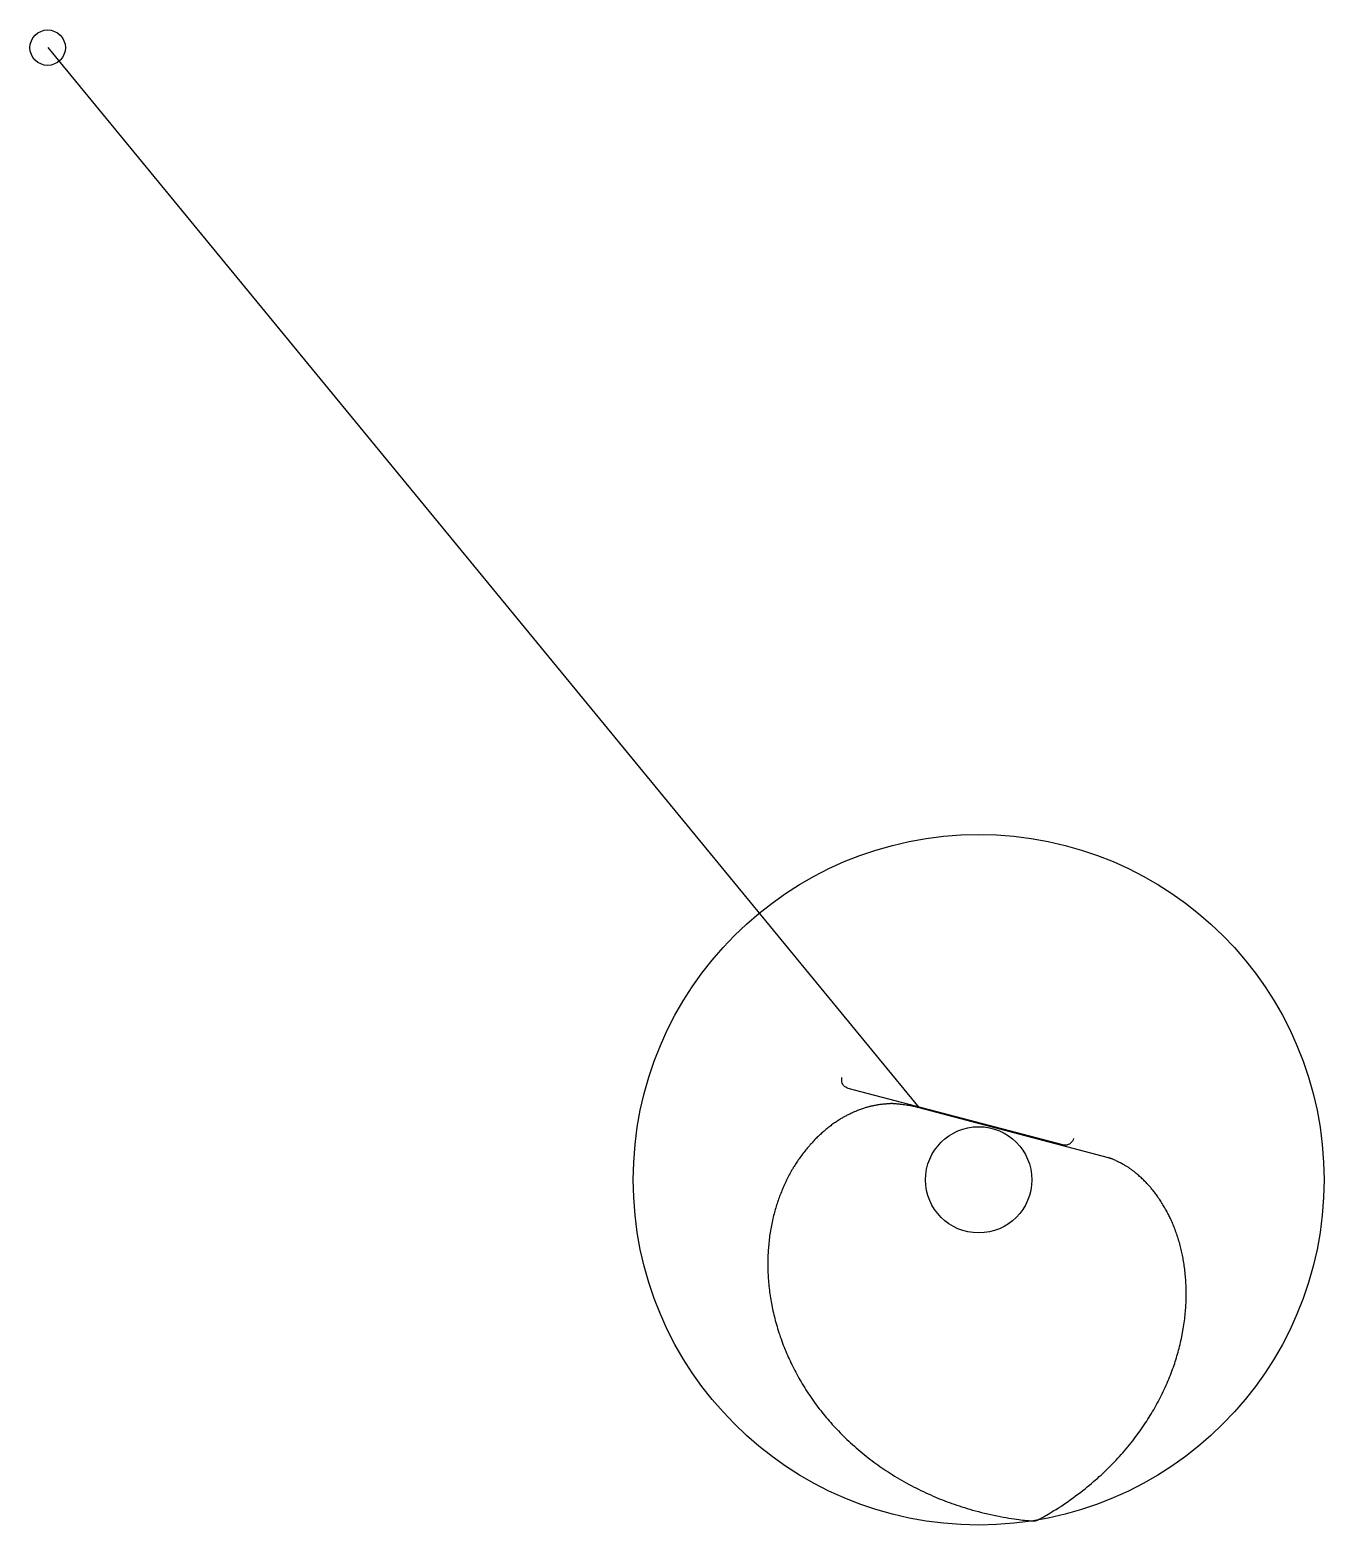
# Model space of a CAD drawing. Header units: millimetres. Extents: x -10.7 to 3.9, y -3.9 to 13.
import ezdxf

# ---------------------------------------------------------------- set-up
doc = ezdxf.new("R2010")
doc.units = ezdxf.units.MM
for name, color, linetype in [('COEUR', 3, 'Continuous'), ('CONSTRUCTION', 4, 'Continuous'), ('PLAN_CONTACT', 2, 'Continuous')]:
    doc.layers.add(name, color=color, linetype=linetype)

msp = doc.modelspace()

# ---------------------------------------------------------------- linework, layer by layer
at = {"layer": 'COEUR'}
msp.add_lwpolyline([(2.344, -1.293), (2.343, -1.273), (2.343, -1.253), (2.343, -1.233), (2.342, -1.212), (2.341, -1.192), (2.34, -1.171), (2.339, -1.15), (2.338, -1.13), (2.336, -1.109), (2.335, -1.089), (2.333, -1.068), (2.331, -1.048), (2.329, -1.029), (2.326, -1.009), (2.324, -0.99), (2.321, -0.972), (2.319, -0.954), (2.316, -0.936), (2.313, -0.919), (2.31, -0.902), (2.307, -0.885), (2.304, -0.869), (2.301, -0.852), (2.297, -0.836), (2.294, -0.82), (2.29, -0.805), (2.287, -0.789), (2.283, -0.773), (2.279, -0.757), (2.275, -0.741), (2.27, -0.725), (2.266, -0.709), (2.261, -0.692), (2.256, -0.676), (2.251, -0.66), (2.246, -0.643), (2.24, -0.627), (2.235, -0.611), (2.229, -0.595), (2.224, -0.579), (2.218, -0.563), (2.212, -0.548), (2.206, -0.533), (2.2, -0.519), (2.195, -0.505), (2.189, -0.491), (2.183, -0.478), (2.177, -0.464), (2.172, -0.452), (2.166, -0.439), (2.16, -0.427), (2.154, -0.415), (2.148, -0.403), (2.142, -0.391), (2.136, -0.379), (2.13, -0.367), (2.123, -0.355), (2.117, -0.343), (2.11, -0.331), (2.103, -0.318), (2.096, -0.306), (2.088, -0.293), (2.08, -0.281), (2.073, -0.268), (2.065, -0.255), (2.056, -0.243), (2.048, -0.23), (2.04, -0.218), (2.032, -0.206), (2.024, -0.194), (2.016, -0.183), (2.008, -0.171), (2, -0.161), (1.992, -0.15), (1.985, -0.141), (1.977, -0.131), (1.97, -0.122), (1.963, -0.113), (1.956, -0.105), (1.949, -0.096), (1.942, -0.088), (1.935, -0.08), (1.929, -0.073), (1.921, -0.065), (1.914, -0.057), (1.907, -0.048), (1.899, -0.04), (1.891, -0.032), (1.883, -0.023), (1.874, -0.015), (1.865, -0.006), (1.856, 0.003), (1.846, 0.012), (1.837, 0.021), (1.827, 0.03), (1.817, 0.039), (1.808, 0.048), (1.798, 0.056), (1.789, 0.064), (1.78, 0.072), (1.771, 0.079), (1.763, 0.086), (1.755, 0.092), (1.747, 0.098), (1.741, 0.103), (1.734, 0.108), (1.728, 0.113), (1.722, 0.117), (1.717, 0.121), (1.712, 0.124), (1.707, 0.128), (1.702, 0.131), (1.697, 0.135), (1.691, 0.138), (1.686, 0.142), (1.68, 0.146), (1.673, 0.15), (1.666, 0.154), (1.659, 0.158), (1.65, 0.163), (1.641, 0.168), (1.632, 0.174), (1.622, 0.179), (1.612, 0.185), (1.601, 0.19), (1.59, 0.196), (1.579, 0.201), (1.568, 0.207), (1.558, 0.212), (1.547, 0.217), (1.538, 0.221), (1.529, 0.225), (1.52, 0.229), (1.513, 0.232), (1.507, 0.235), (1.501, 0.237), (1.496, 0.239), (1.493, 0.24), (1.49, 0.241), (1.488, 0.242), (1.486, 0.243), (1.485, 0.243), (1.484, 0.244), (1.483, 0.244), (1.482, 0.244), (1.48, 0.245), (1.477, 0.246), (1.474, 0.246), (1.47, 0.248), (1.465, 0.249), (-0.673, 0.813), (-0.68, 0.815), (-0.69, 0.818), (-0.7, 0.82), (-0.712, 0.823), (-0.725, 0.826), (-0.739, 0.829), (-0.755, 0.832), (-0.77, 0.835), (-0.787, 0.838), (-0.803, 0.84), (-0.82, 0.843), (-0.836, 0.846), (-0.852, 0.848), (-0.867, 0.85), (-0.882, 0.852), (-0.895, 0.853), (-0.908, 0.855), (-0.919, 0.856), (-0.929, 0.857), (-0.938, 0.858), (-0.946, 0.858), (-0.953, 0.859), (-0.959, 0.859), (-0.964, 0.859), (-0.968, 0.859), (-0.972, 0.86), (-0.976, 0.86), (-0.979, 0.86), (-0.983, 0.86), (-0.987, 0.86), (-0.991, 0.86), (-0.996, 0.86), (-1.001, 0.859), (-1.008, 0.859), (-1.014, 0.859), (-1.022, 0.858), (-1.031, 0.858), (-1.04, 0.857), (-1.05, 0.856), (-1.06, 0.855), (-1.071, 0.854), (-1.082, 0.853), (-1.093, 0.852), (-1.104, 0.85), (-1.116, 0.849), (-1.127, 0.847), (-1.138, 0.845), (-1.148, 0.844), (-1.158, 0.842), (-1.168, 0.84), (-1.177, 0.839), (-1.186, 0.837), (-1.194, 0.835), (-1.203, 0.833), (-1.21, 0.831), (-1.218, 0.83), (-1.226, 0.828), (-1.233, 0.826), (-1.241, 0.824), (-1.248, 0.822), (-1.256, 0.82), (-1.265, 0.817), (-1.273, 0.815), (-1.282, 0.812), (-1.292, 0.809), (-1.302, 0.805), (-1.312, 0.802), (-1.322, 0.798), (-1.333, 0.794), (-1.345, 0.79), (-1.356, 0.786), (-1.368, 0.781), (-1.379, 0.777), (-1.391, 0.772), (-1.402, 0.767), (-1.413, 0.762), (-1.424, 0.758), (-1.435, 0.753), (-1.445, 0.748), (-1.456, 0.743), (-1.465, 0.739), (-1.475, 0.734), (-1.484, 0.729), (-1.493, 0.725), (-1.501, 0.72), (-1.51, 0.716), (-1.518, 0.711), (-1.526, 0.707), (-1.534, 0.702), (-1.543, 0.697), (-1.551, 0.692), (-1.56, 0.687), (-1.569, 0.681), (-1.578, 0.675), (-1.588, 0.669), (-1.597, 0.663), (-1.607, 0.656), (-1.617, 0.649), (-1.628, 0.642), (-1.638, 0.635), (-1.649, 0.627), (-1.66, 0.619), (-1.671, 0.611), (-1.682, 0.603), (-1.692, 0.594), (-1.703, 0.586), (-1.714, 0.577), (-1.724, 0.569), (-1.735, 0.56), (-1.745, 0.551), (-1.755, 0.543), (-1.765, 0.534), (-1.775, 0.525), (-1.784, 0.516), (-1.794, 0.507), (-1.804, 0.498), (-1.813, 0.489), (-1.823, 0.48), (-1.832, 0.47), (-1.842, 0.461), (-1.852, 0.451), (-1.862, 0.44), (-1.871, 0.43), (-1.881, 0.419), (-1.892, 0.408), (-1.902, 0.397), (-1.912, 0.385), (-1.922, 0.373), (-1.932, 0.361), (-1.942, 0.349), (-1.953, 0.337), (-1.963, 0.324), (-1.972, 0.312), (-1.982, 0.299), (-1.992, 0.286), (-2.001, 0.274), (-2.01, 0.261), (-2.019, 0.249), (-2.028, 0.236), (-2.037, 0.224), (-2.045, 0.212), (-2.053, 0.199), (-2.061, 0.187), (-2.069, 0.175), (-2.077, 0.162), (-2.085, 0.15), (-2.093, 0.137), (-2.1, 0.124), (-2.108, 0.111), (-2.116, 0.097), (-2.123, 0.084), (-2.131, 0.069), (-2.139, 0.055), (-2.147, 0.04), (-2.154, 0.025), (-2.162, 0.01), (-2.17, -0.006), (-2.178, -0.022), (-2.185, -0.038), (-2.193, -0.054), (-2.2, -0.071), (-2.207, -0.087), (-2.215, -0.104), (-2.222, -0.12), (-2.228, -0.137), (-2.235, -0.153), (-2.241, -0.17), (-2.248, -0.186), (-2.254, -0.203), (-2.259, -0.219), (-2.265, -0.235), (-2.271, -0.252), (-2.276, -0.268), (-2.281, -0.284), (-2.286, -0.301), (-2.291, -0.317), (-2.296, -0.334), (-2.301, -0.351), (-2.306, -0.368), (-2.31, -0.385), (-2.315, -0.403), (-2.319, -0.421), (-2.323, -0.439), (-2.328, -0.458), (-2.332, -0.477), (-2.336, -0.496), (-2.34, -0.515), (-2.343, -0.535), (-2.347, -0.555), (-2.35, -0.575), (-2.354, -0.595), (-2.357, -0.615), (-2.36, -0.634), (-2.362, -0.654), (-2.365, -0.674), (-2.367, -0.694), (-2.369, -0.714), (-2.371, -0.733), (-2.373, -0.753), (-2.375, -0.772), (-2.376, -0.791), (-2.377, -0.811), (-2.378, -0.83), (-2.379, -0.849), (-2.38, -0.869), (-2.381, -0.888), (-2.381, -0.908), (-2.381, -0.928), (-2.381, -0.948), (-2.381, -0.968), (-2.381, -0.988), (-2.381, -1.009), (-2.38, -1.03), (-2.379, -1.051), (-2.378, -1.072), (-2.377, -1.094), (-2.376, -1.115), (-2.374, -1.137), (-2.372, -1.159), (-2.37, -1.181), (-2.368, -1.202), (-2.366, -1.224), (-2.363, -1.246), (-2.36, -1.268), (-2.357, -1.289), (-2.354, -1.311), (-2.351, -1.332), (-2.347, -1.353), (-2.344, -1.375), (-2.34, -1.396), (-2.336, -1.417), (-2.332, -1.438), (-2.327, -1.46), (-2.323, -1.481), (-2.318, -1.502), (-2.313, -1.524), (-2.307, -1.546), (-2.302, -1.568), (-2.296, -1.59), (-2.29, -1.613), (-2.283, -1.635), (-2.277, -1.658), (-2.27, -1.681), (-2.263, -1.704), (-2.255, -1.727), (-2.247, -1.751), (-2.24, -1.774), (-2.231, -1.797), (-2.223, -1.821), (-2.214, -1.844), (-2.206, -1.867), (-2.197, -1.89), (-2.188, -1.913), (-2.178, -1.935), (-2.169, -1.958), (-2.16, -1.98), (-2.15, -2.002), (-2.14, -2.024), (-2.13, -2.045), (-2.12, -2.067), (-2.11, -2.088), (-2.099, -2.11), (-2.088, -2.131), (-2.077, -2.153), (-2.066, -2.174), (-2.054, -2.196), (-2.042, -2.217), (-2.03, -2.239), (-2.018, -2.261), (-2.005, -2.283), (-1.992, -2.305), (-1.978, -2.327), (-1.964, -2.349), (-1.95, -2.372), (-1.936, -2.394), (-1.922, -2.416), (-1.907, -2.438), (-1.892, -2.46), (-1.877, -2.482), (-1.862, -2.503), (-1.846, -2.525), (-1.831, -2.546), (-1.815, -2.567), (-1.8, -2.587), (-1.784, -2.607), (-1.768, -2.627), (-1.753, -2.647), (-1.737, -2.666), (-1.721, -2.686), (-1.704, -2.705), (-1.688, -2.724), (-1.671, -2.743), (-1.655, -2.762), (-1.637, -2.781), (-1.62, -2.799), (-1.602, -2.818), (-1.584, -2.837), (-1.565, -2.857), (-1.546, -2.876), (-1.527, -2.895), (-1.507, -2.914), (-1.487, -2.934), (-1.466, -2.953), (-1.446, -2.972), (-1.424, -2.991), (-1.403, -3.01), (-1.382, -3.029), (-1.36, -3.048), (-1.338, -3.066), (-1.316, -3.085), (-1.294, -3.103), (-1.272, -3.12), (-1.25, -3.138), (-1.228, -3.155), (-1.206, -3.172), (-1.183, -3.188), (-1.161, -3.205), (-1.139, -3.221), (-1.116, -3.237), (-1.093, -3.253), (-1.07, -3.268), (-1.047, -3.284), (-1.023, -3.299), (-0.999, -3.315), (-0.975, -3.33), (-0.95, -3.346), (-0.924, -3.361), (-0.899, -3.376), (-0.872, -3.392), (-0.846, -3.407), (-0.819, -3.422), (-0.791, -3.437), (-0.764, -3.452), (-0.736, -3.467), (-0.708, -3.481), (-0.68, -3.495), (-0.652, -3.509), (-0.624, -3.522), (-0.596, -3.535), (-0.569, -3.548), (-0.542, -3.56), (-0.514, -3.572), (-0.488, -3.584), (-0.461, -3.595), (-0.435, -3.606), (-0.408, -3.616), (-0.382, -3.627), (-0.356, -3.637), (-0.329, -3.646), (-0.302, -3.656), (-0.275, -3.665), (-0.248, -3.675), (-0.22, -3.684), (-0.191, -3.693), (-0.161, -3.702), (-0.131, -3.712), (-0.1, -3.721), (-0.068, -3.73), (-0.035, -3.739), (-0.002, -3.747), (0.032, -3.756), (0.067, -3.764), (0.102, -3.773), (0.137, -3.781), (0.172, -3.788), (0.207, -3.796), (0.242, -3.802), (0.276, -3.809), (0.309, -3.815), (0.341, -3.82), (0.371, -3.825), (0.4, -3.83), (0.428, -3.834), (0.453, -3.837), (0.477, -3.84), (0.498, -3.843), (0.518, -3.845), (0.535, -3.847), (0.551, -3.848), (0.564, -3.849), (0.575, -3.85), (0.585, -3.851), (0.593, -3.851), (0.6, -3.851), (0.605, -3.852), (0.609, -3.852), (0.612, -3.852), (0.614, -3.852), (0.616, -3.852), (0.618, -3.852), (0.619, -3.852), (0.619, -3.852), (0.62, -3.852), (0.621, -3.852), (0.622, -3.852), (0.622, -3.852), (0.624, -3.852), (0.625, -3.852), (0.626, -3.851), (0.627, -3.851), (0.629, -3.851), (0.63, -3.851), (0.632, -3.851), (0.633, -3.851), (0.634, -3.851), (0.636, -3.85), (0.637, -3.85), (0.638, -3.85), (0.639, -3.85), (0.64, -3.85), (0.641, -3.849), (0.641, -3.849), (0.642, -3.849), (0.643, -3.849), (0.644, -3.849), (0.644, -3.849), (0.645, -3.849), (0.646, -3.848), (0.647, -3.848), (0.648, -3.848), (0.649, -3.848), (0.65, -3.847), (0.651, -3.847), (0.652, -3.847), (0.653, -3.846), (0.654, -3.846), (0.655, -3.846), (0.656, -3.845), (0.657, -3.845), (0.657, -3.845), (0.658, -3.844), (0.659, -3.844), (0.659, -3.844), (0.66, -3.844), (0.661, -3.843), (0.663, -3.843), (0.664, -3.842), (0.667, -3.841), (0.67, -3.839), (0.674, -3.837), (0.678, -3.835), (0.684, -3.832), (0.692, -3.829), (0.7, -3.824), (0.71, -3.819), (0.722, -3.813), (0.735, -3.805), (0.75, -3.797), (0.767, -3.787), (0.785, -3.777), (0.805, -3.765), (0.827, -3.752), (0.85, -3.737), (0.874, -3.722), (0.9, -3.706), (0.926, -3.689), (0.953, -3.67), (0.981, -3.652), (1.009, -3.632), (1.037, -3.612), (1.065, -3.592), (1.093, -3.571), (1.121, -3.551), (1.148, -3.53), (1.175, -3.509), (1.201, -3.489), (1.226, -3.468), (1.251, -3.448), (1.274, -3.429), (1.297, -3.409), (1.319, -3.39), (1.341, -3.372), (1.361, -3.353), (1.382, -3.335), (1.401, -3.316), (1.421, -3.298), (1.44, -3.28), (1.459, -3.261), (1.477, -3.243), (1.496, -3.224), (1.515, -3.205), (1.533, -3.185), (1.552, -3.166), (1.571, -3.145), (1.59, -3.124), (1.609, -3.103), (1.628, -3.082), (1.647, -3.06), (1.665, -3.038), (1.684, -3.015), (1.703, -2.992), (1.721, -2.97), (1.739, -2.947), (1.757, -2.924), (1.774, -2.901), (1.791, -2.879), (1.807, -2.856), (1.823, -2.834), (1.839, -2.812), (1.854, -2.79), (1.869, -2.768), (1.883, -2.746), (1.897, -2.725), (1.911, -2.704), (1.925, -2.682), (1.938, -2.661), (1.951, -2.64), (1.964, -2.618), (1.976, -2.597), (1.989, -2.575), (2.001, -2.553), (2.013, -2.53), (2.025, -2.508), (2.037, -2.485), (2.049, -2.462), (2.061, -2.439), (2.072, -2.416), (2.084, -2.392), (2.095, -2.369), (2.106, -2.345), (2.116, -2.321), (2.127, -2.298), (2.137, -2.274), (2.146, -2.251), (2.156, -2.228), (2.165, -2.205), (2.174, -2.183), (2.182, -2.161), (2.19, -2.139), (2.198, -2.117), (2.206, -2.095), (2.213, -2.074), (2.22, -2.053), (2.227, -2.032), (2.233, -2.011), (2.239, -1.99), (2.246, -1.969), (2.251, -1.947), (2.257, -1.926), (2.263, -1.905), (2.268, -1.883), (2.274, -1.861), (2.279, -1.839), (2.284, -1.817), (2.289, -1.794), (2.294, -1.772), (2.298, -1.749), (2.302, -1.727), (2.306, -1.704), (2.31, -1.682), (2.314, -1.659), (2.317, -1.637), (2.321, -1.615), (2.324, -1.593), (2.326, -1.572), (2.329, -1.551), (2.331, -1.53), (2.333, -1.51), (2.335, -1.489), (2.337, -1.469), (2.338, -1.45), (2.339, -1.43), (2.34, -1.411), (2.341, -1.391), (2.342, -1.372), (2.343, -1.352), (2.343, -1.333), (2.343, -1.313)], close=True, dxfattribs=at)
at = {"layer": 'CONSTRUCTION'}
for radius in [3.9, 0.6]:
    msp.add_circle((0, 0), radius, dxfattribs=at)
at = {"layer": 'PLAN_CONTACT'}
msp.add_line((-10.512, 12.787), (-0.673, 0.813), dxfattribs=at)
msp.add_lwpolyline([(1.071, 0.465), (1.066, 0.45), (1.058, 0.437), (1.049, 0.424), (1.038, 0.413), (1.025, 0.404), (1.011, 0.398), (0.996, 0.393), (0.98, 0.391), (0.964, 0.391), (0.949, 0.394), (-1.473, 1.033), (-1.487, 1.038), (-1.501, 1.045), (-1.514, 1.055), (-1.525, 1.066), (-1.533, 1.079), (-1.54, 1.093), (-1.545, 1.108), (-1.547, 1.124), (-1.547, 1.139), (-1.544, 1.155)], dxfattribs=at)
msp.add_circle((-10.512, 12.787), 0.2, dxfattribs=at)

doc.saveas('drawing.dxf')
